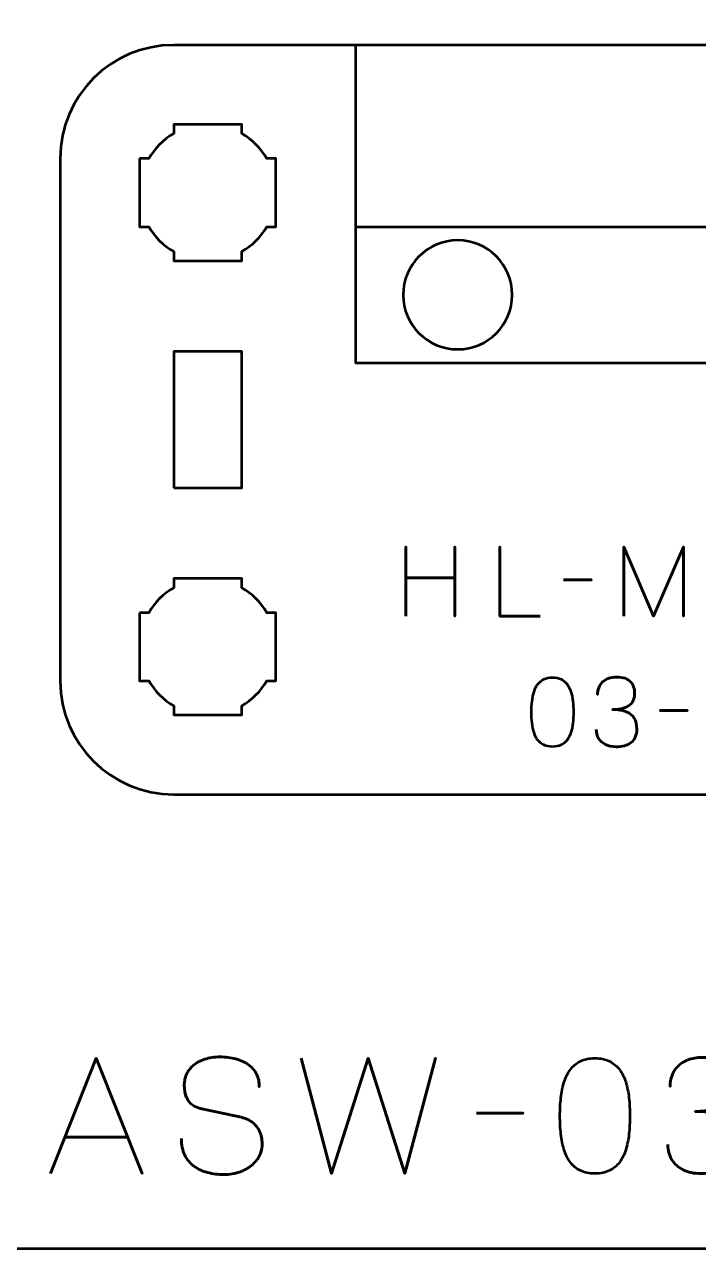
# Model space of a CAD drawing. Header units: centimetres. Extents: x -21 to 0, y -29.7 to 0.
# Drawn here: x -5.81 to -2.84, y -29.7 to -24.31 of the extents above; entities that cross this region are included whole.
import ezdxf

# ---------------------------------------------------------------- set-up
doc = ezdxf.new("R2010")
doc.units = ezdxf.units.CM
doc.header["$MEASUREMENT"] = 0
doc.layers.add('Layer 1', color=7, linetype='Continuous')

msp = doc.modelspace()

# ---------------------------------------------------------------- linework, layer by layer
at = {"layer": 'Layer 1', "lineweight": 53}
msp.add_lwpolyline([(-5.15, -26.35), (-4.85, -26.35), (-4.85, -25.75), (-5.15, -25.75), (-5.15, -26.35)], close=True, dxfattribs=at)
at = {"layer": 'Layer 1', "color": 1, "lineweight": 53}
msp.add_open_spline([(-21.00003, -29.19995), (-21.00003, -29.19995), (-21.00003, -2.89992), (-21.00003, -2.89992), (-21.00003, -2.89992), (-21.00003, -2.81709), (-20.93286, -2.74992), (-20.85003, -2.74992), (-20.85003, -2.74992), (-20.7672, -2.74992), (-20.70003, -2.68275), (-20.70003, -2.59992), (-20.70003, -2.59992), (-20.70003, -2.51709), (-20.7672, -2.44992), (-20.85003, -2.44992), (-20.85003, -2.44992), (-20.93286, -2.44992), (-21.00003, -2.38275), (-21.00003, -2.29992), (-21.00003, -2.29992), (-21.00003, -2.21709), (-20.93286, -2.14992), (-20.85003, -2.14992), (-20.85003, -2.14992), (-20.7672, -2.14992), (-20.70003, -2.08275), (-20.70003, -1.99992), (-20.70003, -1.99992), (-20.70003, -1.91709), (-20.7672, -1.84992), (-20.85003, -1.84992), (-20.85003, -1.84992), (-20.93286, -1.84992), (-21.00003, -1.78275), (-21.00003, -1.69992), (-21.00003, -1.69992), (-21.00003, -1.61709), (-20.93286, -1.54992), (-20.85003, -1.54992), (-20.85003, -1.54992), (-20.7672, -1.54992), (-20.70003, -1.48275), (-20.70003, -1.39992), (-20.70003, -1.39992), (-20.70003, -1.31709), (-20.7672, -1.24992), (-20.85003, -1.24992), (-20.85003, -1.24992), (-20.93286, -1.24992), (-21.00003, -1.18275), (-21.00003, -1.09992), (-21.00003, -1.09992), (-21.00003, -1.09992), (-21.00003, -0.49992), (-21.00003, -0.49992), (-21.00003, -0.49992), (-21.00003, -0.22295), (-20.77694, 0.00004), (-20.49994, 0.00004), (-20.49994, 0.00004), (-20.49994, 0.00004), (-0.50008, 0.00004), (-0.50008, 0.00004), (-0.50008, 0.00004), (-0.22294, 0.00004), (0.00002, -0.22295), (0.00002, -0.49992), (0.00002, -0.49992), (0.00002, -0.49992), (0.00002, -29.19995), (0.00002, -29.19995), (0.00002, -29.19995), (0.00002, -29.47695), (-0.22294, -29.70004), (-0.50008, -29.70004), (-0.50008, -29.70004), (-0.50008, -29.70004), (-20.49994, -29.70004), (-20.49994, -29.70004), (-20.49994, -29.70004), (-20.77694, -29.70004), (-21.00003, -29.47695), (-21.00003, -29.19995)], degree=3, knots=[0, 0, 0, 0, 0.047619, 0.047619, 0.047619, 0.047619, 0.0952381, 0.0952381, 0.0952381, 0.0952381, 0.1428571, 0.1428571, 0.1428571, 0.1428571, 0.1904762, 0.1904762, 0.1904762, 0.1904762, 0.2380952, 0.2380952, 0.2380952, 0.2380952, 0.2857143, 0.2857143, 0.2857143, 0.2857143, 0.3333333, 0.3333333, 0.3333333, 0.3333333, 0.3809524, 0.3809524, 0.3809524, 0.3809524, 0.4285714, 0.4285714, 0.4285714, 0.4285714, 0.4761905, 0.4761905, 0.4761905, 0.4761905, 0.5238095, 0.5238095, 0.5238095, 0.5238095, 0.5714286, 0.5714286, 0.5714286, 0.5714286, 0.6190476, 0.6190476, 0.6190476, 0.6190476, 0.6666667, 0.6666667, 0.6666667, 0.6666667, 0.7142857, 0.7142857, 0.7142857, 0.7142857, 0.7619048, 0.7619048, 0.7619048, 0.7619048, 0.8095238, 0.8095238, 0.8095238, 0.8095238, 0.8571429, 0.8571429, 0.8571429, 0.8571429, 0.9047619, 0.9047619, 0.9047619, 0.9047619, 0.952381, 0.952381, 0.952381, 0.952381, 1, 1, 1, 1], dxfattribs=at)
at = {"layer": 'Layer 1', "color": 3, "lineweight": 53}
msp.add_open_spline([(-5.65, -27.2), (-5.65, -27.2), (-5.65, -24.9), (-5.65, -24.9), (-5.65, -24.9), (-5.65, -24.62391), (-5.42609, -24.4), (-5.15, -24.4), (-5.15, -24.4), (-5.15, -24.4), (-0.85, -24.4), (-0.85, -24.4), (-0.85, -24.4), (-0.57391, -24.4), (-0.35, -24.62391), (-0.35, -24.9), (-0.35, -24.9), (-0.35, -24.9), (-0.35, -27.2), (-0.35, -27.2), (-0.35, -27.2), (-0.35, -27.47609), (-0.57391, -27.7), (-0.85, -27.7), (-0.85, -27.7), (-0.85, -27.7), (-5.15, -27.7), (-5.15, -27.7), (-5.15, -27.7), (-5.42609, -27.7), (-5.65, -27.47609), (-5.65, -27.2)], degree=3, knots=[0, 0, 0, 0, 0.125, 0.125, 0.125, 0.125, 0.25, 0.25, 0.25, 0.25, 0.375, 0.375, 0.375, 0.375, 0.5, 0.5, 0.5, 0.5, 0.625, 0.625, 0.625, 0.625, 0.75, 0.75, 0.75, 0.75, 0.875, 0.875, 0.875, 0.875, 1, 1, 1, 1], dxfattribs=at)
at = {"layer": 'Layer 1', "color": 5, "lineweight": 53}
for points, knots in [([(-1.65, -24.4), (-1.65, -24.4), (-1.65, -25.8), (-1.65, -25.8), (-1.65, -25.8), (-1.65, -25.8), (-4.35, -25.8), (-4.35, -25.8), (-4.35, -25.8), (-4.35, -25.8), (-4.35, -24.4), (-4.35, -24.4), (-4.35, -24.4), (-4.35, -24.4), (-1.65, -24.4), (-1.65, -24.4)], [0, 0, 0, 0, 0.25, 0.25, 0.25, 0.25, 0.5, 0.5, 0.5, 0.5, 0.75, 0.75, 0.75, 0.75, 1, 1, 1, 1]), ([(-1.65, -24.4), (-1.65, -24.4), (-1.65, -25.2), (-1.65, -25.2), (-1.65, -25.2), (-1.65, -25.2), (-4.35, -25.2), (-4.35, -25.2), (-4.35, -25.2), (-4.35, -25.2), (-4.35, -24.4), (-4.35, -24.4), (-4.35, -24.4), (-4.35, -24.4), (-1.65, -24.4), (-1.65, -24.4)], [0, 0, 0, 0, 0.25, 0.25, 0.25, 0.25, 0.5, 0.5, 0.5, 0.5, 0.75, 0.75, 0.75, 0.75, 1, 1, 1, 1]), ([(-4.12817, -26.91494), (-4.12817, -26.91494), (-4.12817, -26.74603), (-4.12817, -26.74603), (-4.12817, -26.74603), (-4.12817, -26.74603), (-3.9127, -26.74603), (-3.9127, -26.74603), (-3.9127, -26.74603), (-3.9127, -26.74603), (-3.9127, -26.91494), (-3.9127, -26.91494), (-3.9127, -26.91494), (-3.9127, -26.91494), (-3.9127, -26.61014), (-3.9127, -26.61014), (-3.9127, -26.61014), (-3.9127, -26.61014), (-3.9127, -26.74603), (-3.9127, -26.74603), (-3.9127, -26.74603), (-3.9127, -26.74603), (-4.12817, -26.74603), (-4.12817, -26.74603), (-4.12817, -26.74603), (-4.12817, -26.74603), (-4.12817, -26.61014), (-4.12817, -26.61014), (-4.12817, -26.61014), (-4.12817, -26.61014), (-4.12817, -26.91494), (-4.12817, -26.91494)], [0, 0, 0, 0, 0.125, 0.125, 0.125, 0.125, 0.25, 0.25, 0.25, 0.25, 0.375, 0.375, 0.375, 0.375, 0.5, 0.5, 0.5, 0.5, 0.625, 0.625, 0.625, 0.625, 0.75, 0.75, 0.75, 0.75, 0.875, 0.875, 0.875, 0.875, 1, 1, 1, 1]), ([(-3.53678, -26.91494), (-3.53678, -26.91494), (-3.715, -26.91494), (-3.715, -26.91494), (-3.715, -26.91494), (-3.715, -26.91494), (-3.715, -26.60972), (-3.715, -26.60972), (-3.715, -26.60972), (-3.715, -26.60972), (-3.715, -26.91494), (-3.715, -26.91494), (-3.715, -26.91494), (-3.715, -26.91494), (-3.53678, -26.91494), (-3.53678, -26.91494)], [0, 0, 0, 0, 0.25, 0.25, 0.25, 0.25, 0.5, 0.5, 0.5, 0.5, 0.75, 0.75, 0.75, 0.75, 1, 1, 1, 1]), ([(-3.16891, -26.91494), (-3.16891, -26.91494), (-3.16891, -26.60972), (-3.16891, -26.60972), (-3.16891, -26.60972), (-3.16891, -26.60972), (-3.03768, -26.91494), (-3.03768, -26.91494), (-3.03768, -26.91494), (-3.03768, -26.91494), (-2.90602, -26.60972), (-2.90602, -26.60972), (-2.90602, -26.60972), (-2.90602, -26.60972), (-2.90602, -26.91494), (-2.90602, -26.91494), (-2.90602, -26.91494), (-2.90602, -26.91494), (-2.90602, -26.60972), (-2.90602, -26.60972), (-2.90602, -26.60972), (-2.90602, -26.60972), (-3.03768, -26.91494), (-3.03768, -26.91494), (-3.03768, -26.91494), (-3.03768, -26.91494), (-3.16891, -26.60972), (-3.16891, -26.60972), (-3.16891, -26.60972), (-3.16891, -26.60972), (-3.16891, -26.91494), (-3.16891, -26.91494)], [0, 0, 0, 0, 0.125, 0.125, 0.125, 0.125, 0.25, 0.25, 0.25, 0.25, 0.375, 0.375, 0.375, 0.375, 0.5, 0.5, 0.5, 0.5, 0.625, 0.625, 0.625, 0.625, 0.75, 0.75, 0.75, 0.75, 0.875, 0.875, 0.875, 0.875, 1, 1, 1, 1]), ([(-3.43476, -26.75534), (-3.43476, -26.75534), (-3.31157, -26.75534), (-3.31157, -26.75534), (-3.31157, -26.75534), (-3.31157, -26.75534), (-3.43476, -26.75534), (-3.43476, -26.75534)], [0, 0, 0, 0, 0.5, 0.5, 0.5, 0.5, 1, 1, 1, 1]), ([(-3.4828, -27.49025), (-3.46799, -27.49018), (-3.45522, -27.48757), (-3.44456, -27.48249), (-3.44456, -27.48249), (-3.43398, -27.47741), (-3.42516, -27.47014), (-3.41811, -27.4609), (-3.41811, -27.4609), (-3.41112, -27.45159), (-3.40562, -27.44058), (-3.40153, -27.42788), (-3.40153, -27.42788), (-3.3975, -27.41518), (-3.39461, -27.40128), (-3.39299, -27.38604), (-3.39299, -27.38604), (-3.39129, -27.3708), (-3.39045, -27.35478), (-3.39052, -27.33785), (-3.39052, -27.33785), (-3.39045, -27.32099), (-3.39129, -27.30497), (-3.39299, -27.2898), (-3.39299, -27.2898), (-3.39461, -27.27463), (-3.3975, -27.26066), (-3.40153, -27.24796), (-3.40153, -27.24796), (-3.40562, -27.23533), (-3.41112, -27.22433), (-3.41811, -27.21494), (-3.41811, -27.21494), (-3.42516, -27.20563), (-3.43398, -27.19836), (-3.44456, -27.19328), (-3.44456, -27.19328), (-3.45522, -27.18813), (-3.46799, -27.18552), (-3.4828, -27.18545), (-3.4828, -27.18545), (-3.49762, -27.18552), (-3.51039, -27.18813), (-3.52105, -27.19328), (-3.52105, -27.19328), (-3.53163, -27.19836), (-3.54045, -27.20563), (-3.5475, -27.21494), (-3.5475, -27.21494), (-3.55449, -27.22433), (-3.55999, -27.23533), (-3.56408, -27.24796), (-3.56408, -27.24796), (-3.56811, -27.26066), (-3.571, -27.27463), (-3.57262, -27.2898), (-3.57262, -27.2898), (-3.57431, -27.30497), (-3.57516, -27.32099), (-3.57509, -27.33785), (-3.57509, -27.33785), (-3.57516, -27.35478), (-3.57431, -27.3708), (-3.57262, -27.38604), (-3.57262, -27.38604), (-3.571, -27.40128), (-3.56811, -27.41518), (-3.56408, -27.42788), (-3.56408, -27.42788), (-3.55999, -27.44058), (-3.55449, -27.45159), (-3.5475, -27.4609), (-3.5475, -27.4609), (-3.54045, -27.47014), (-3.53163, -27.47741), (-3.52105, -27.48249), (-3.52105, -27.48249), (-3.51039, -27.48757), (-3.49762, -27.49018), (-3.4828, -27.49025)], [0, 0, 0, 0, 0.05, 0.05, 0.05, 0.05, 0.1, 0.1, 0.1, 0.1, 0.15, 0.15, 0.15, 0.15, 0.2, 0.2, 0.2, 0.2, 0.25, 0.25, 0.25, 0.25, 0.3, 0.3, 0.3, 0.3, 0.35, 0.35, 0.35, 0.35, 0.4, 0.4, 0.4, 0.4, 0.45, 0.45, 0.45, 0.45, 0.5, 0.5, 0.5, 0.5, 0.55, 0.55, 0.55, 0.55, 0.6, 0.6, 0.6, 0.6, 0.65, 0.65, 0.65, 0.65, 0.7, 0.7, 0.7, 0.7, 0.75, 0.75, 0.75, 0.75, 0.8, 0.8, 0.8, 0.8, 0.85, 0.85, 0.85, 0.85, 0.9, 0.9, 0.9, 0.9, 0.95, 0.95, 0.95, 0.95, 1, 1, 1, 1]), ([(-3.4828, -27.49025), (-3.46799, -27.49018), (-3.45522, -27.48757), (-3.44456, -27.48249), (-3.44456, -27.48249), (-3.43398, -27.47741), (-3.42516, -27.47014), (-3.41811, -27.4609), (-3.41811, -27.4609), (-3.41112, -27.45159), (-3.40562, -27.44058), (-3.40153, -27.42788), (-3.40153, -27.42788), (-3.3975, -27.41518), (-3.39461, -27.40128), (-3.39299, -27.38604), (-3.39299, -27.38604), (-3.39129, -27.3708), (-3.39045, -27.35478), (-3.39052, -27.33785), (-3.39052, -27.33785), (-3.39045, -27.32099), (-3.39129, -27.30497), (-3.39299, -27.2898), (-3.39299, -27.2898), (-3.39461, -27.27463), (-3.3975, -27.26066), (-3.40153, -27.24796), (-3.40153, -27.24796), (-3.40562, -27.23533), (-3.41112, -27.22433), (-3.41811, -27.21494), (-3.41811, -27.21494), (-3.42516, -27.20563), (-3.43398, -27.19836), (-3.44456, -27.19328), (-3.44456, -27.19328), (-3.45522, -27.18813), (-3.46799, -27.18552), (-3.4828, -27.18545), (-3.4828, -27.18545), (-3.49762, -27.18552), (-3.51039, -27.18813), (-3.52105, -27.19328), (-3.52105, -27.19328), (-3.53163, -27.19836), (-3.54045, -27.20563), (-3.5475, -27.21494), (-3.5475, -27.21494), (-3.55449, -27.22433), (-3.55999, -27.23533), (-3.56408, -27.24796), (-3.56408, -27.24796), (-3.56811, -27.26066), (-3.571, -27.27463), (-3.57262, -27.2898), (-3.57262, -27.2898), (-3.57431, -27.30497), (-3.57516, -27.32099), (-3.57509, -27.33785), (-3.57509, -27.33785), (-3.57516, -27.35478), (-3.57431, -27.3708), (-3.57262, -27.38604), (-3.57262, -27.38604), (-3.571, -27.40128), (-3.56811, -27.41518), (-3.56408, -27.42788), (-3.56408, -27.42788), (-3.55999, -27.44058), (-3.55449, -27.45159), (-3.5475, -27.4609), (-3.5475, -27.4609), (-3.54045, -27.47014), (-3.53163, -27.47741), (-3.52105, -27.48249), (-3.52105, -27.48249), (-3.51039, -27.48757), (-3.49762, -27.49018), (-3.4828, -27.49025)], [0, 0, 0, 0, 0.05, 0.05, 0.05, 0.05, 0.1, 0.1, 0.1, 0.1, 0.15, 0.15, 0.15, 0.15, 0.2, 0.2, 0.2, 0.2, 0.25, 0.25, 0.25, 0.25, 0.3, 0.3, 0.3, 0.3, 0.35, 0.35, 0.35, 0.35, 0.4, 0.4, 0.4, 0.4, 0.45, 0.45, 0.45, 0.45, 0.5, 0.5, 0.5, 0.5, 0.55, 0.55, 0.55, 0.55, 0.6, 0.6, 0.6, 0.6, 0.65, 0.65, 0.65, 0.65, 0.7, 0.7, 0.7, 0.7, 0.75, 0.75, 0.75, 0.75, 0.8, 0.8, 0.8, 0.8, 0.85, 0.85, 0.85, 0.85, 0.9, 0.9, 0.9, 0.9, 0.95, 0.95, 0.95, 0.95, 1, 1, 1, 1]), ([(-3.29019, -27.41363), (-3.29012, -27.42887), (-3.28659, -27.44213), (-3.27961, -27.45363), (-3.27961, -27.45363), (-3.27262, -27.46506), (-3.26267, -27.47402), (-3.24969, -27.48044), (-3.24969, -27.48044), (-3.23671, -27.48686), (-3.22112, -27.49011), (-3.20298, -27.49025), (-3.20298, -27.49025), (-3.18937, -27.49025), (-3.17702, -27.48884), (-3.1658, -27.48588), (-3.1658, -27.48588), (-3.15465, -27.48291), (-3.14506, -27.47833), (-3.13694, -27.47205), (-3.13694, -27.47205), (-3.12883, -27.46577), (-3.12262, -27.45765), (-3.11818, -27.44778), (-3.11818, -27.44778), (-3.1138, -27.43783), (-3.11162, -27.4259), (-3.11155, -27.41193), (-3.11155, -27.41193), (-3.11147, -27.39331), (-3.11528, -27.37757), (-3.12283, -27.3648), (-3.12283, -27.3648), (-3.13038, -27.35203), (-3.1421, -27.34244), (-3.15783, -27.33588), (-3.15783, -27.33588), (-3.17356, -27.32931), (-3.19374, -27.326), (-3.21822, -27.326), (-3.21822, -27.326), (-3.19995, -27.32607), (-3.18464, -27.32438), (-3.17215, -27.32092), (-3.17215, -27.32092), (-3.15973, -27.31746), (-3.14979, -27.31259), (-3.14231, -27.30624), (-3.14231, -27.30624), (-3.13483, -27.29996), (-3.1294, -27.29248), (-3.12615, -27.28388), (-3.12615, -27.28388), (-3.12283, -27.27534), (-3.12121, -27.26596), (-3.12128, -27.25573), (-3.12128, -27.25573), (-3.12121, -27.24549), (-3.12262, -27.23604), (-3.12544, -27.22729), (-3.12544, -27.22729), (-3.1282, -27.21854), (-3.13271, -27.21085), (-3.13885, -27.20429), (-3.13885, -27.20429), (-3.14499, -27.19773), (-3.1531, -27.19258), (-3.16305, -27.18891), (-3.16305, -27.18891), (-3.17307, -27.18524), (-3.18528, -27.18341), (-3.1996, -27.18334), (-3.1996, -27.18334), (-3.21385, -27.18341), (-3.22634, -27.18552), (-3.23692, -27.18962), (-3.23692, -27.18962), (-3.24758, -27.19371), (-3.25632, -27.19928), (-3.26338, -27.20641), (-3.26338, -27.20641), (-3.27036, -27.21353), (-3.27559, -27.22165), (-3.27904, -27.23082), (-3.27904, -27.23082), (-3.28257, -27.23999), (-3.28426, -27.24973), (-3.28426, -27.25996), (-3.28426, -27.25996), (-3.28426, -27.24973), (-3.28257, -27.23999), (-3.27904, -27.23082), (-3.27904, -27.23082), (-3.27559, -27.22165), (-3.27036, -27.21353), (-3.26338, -27.20641), (-3.26338, -27.20641), (-3.25632, -27.19928), (-3.24758, -27.19371), (-3.23692, -27.18962), (-3.23692, -27.18962), (-3.22634, -27.18552), (-3.21385, -27.18341), (-3.1996, -27.18334), (-3.1996, -27.18334), (-3.18528, -27.18341), (-3.17307, -27.18524), (-3.16305, -27.18891), (-3.16305, -27.18891), (-3.1531, -27.19258), (-3.14499, -27.19773), (-3.13885, -27.20429), (-3.13885, -27.20429), (-3.13271, -27.21085), (-3.1282, -27.21854), (-3.12544, -27.22729), (-3.12544, -27.22729), (-3.12262, -27.23604), (-3.12121, -27.24549), (-3.12128, -27.25573), (-3.12128, -27.25573), (-3.12121, -27.26596), (-3.12283, -27.27534), (-3.12615, -27.28388), (-3.12615, -27.28388), (-3.1294, -27.29248), (-3.13483, -27.29996), (-3.14231, -27.30624), (-3.14231, -27.30624), (-3.14979, -27.31259), (-3.15973, -27.31746), (-3.17215, -27.32092), (-3.17215, -27.32092), (-3.18464, -27.32438), (-3.19995, -27.32607), (-3.21822, -27.326), (-3.21822, -27.326), (-3.19374, -27.326), (-3.17356, -27.32931), (-3.15783, -27.33588), (-3.15783, -27.33588), (-3.1421, -27.34244), (-3.13038, -27.35203), (-3.12283, -27.3648), (-3.12283, -27.3648), (-3.11528, -27.37757), (-3.11147, -27.39331), (-3.11155, -27.41193), (-3.11155, -27.41193), (-3.11162, -27.4259), (-3.1138, -27.43783), (-3.11818, -27.44778), (-3.11818, -27.44778), (-3.12262, -27.45765), (-3.12883, -27.46577), (-3.13694, -27.47205), (-3.13694, -27.47205), (-3.14506, -27.47833), (-3.15465, -27.48291), (-3.1658, -27.48588), (-3.1658, -27.48588), (-3.17702, -27.48884), (-3.18937, -27.49025), (-3.20298, -27.49025), (-3.20298, -27.49025), (-3.22112, -27.49011), (-3.23671, -27.48686), (-3.24969, -27.48044), (-3.24969, -27.48044), (-3.26267, -27.47402), (-3.27262, -27.46506), (-3.27961, -27.45363), (-3.27961, -27.45363), (-3.28659, -27.44213), (-3.29012, -27.42887), (-3.29019, -27.41363)], [0, 0, 0, 0, 0.0227273, 0.0227273, 0.0227273, 0.0227273, 0.0454545, 0.0454545, 0.0454545, 0.0454545, 0.0681818, 0.0681818, 0.0681818, 0.0681818, 0.0909091, 0.0909091, 0.0909091, 0.0909091, 0.1136364, 0.1136364, 0.1136364, 0.1136364, 0.1363636, 0.1363636, 0.1363636, 0.1363636, 0.1590909, 0.1590909, 0.1590909, 0.1590909, 0.1818182, 0.1818182, 0.1818182, 0.1818182, 0.2045455, 0.2045455, 0.2045455, 0.2045455, 0.2272727, 0.2272727, 0.2272727, 0.2272727, 0.25, 0.25, 0.25, 0.25, 0.2727273, 0.2727273, 0.2727273, 0.2727273, 0.2954545, 0.2954545, 0.2954545, 0.2954545, 0.3181818, 0.3181818, 0.3181818, 0.3181818, 0.3409091, 0.3409091, 0.3409091, 0.3409091, 0.3636364, 0.3636364, 0.3636364, 0.3636364, 0.3863636, 0.3863636, 0.3863636, 0.3863636, 0.4090909, 0.4090909, 0.4090909, 0.4090909, 0.4318182, 0.4318182, 0.4318182, 0.4318182, 0.4545455, 0.4545455, 0.4545455, 0.4545455, 0.4772727, 0.4772727, 0.4772727, 0.4772727, 0.5, 0.5, 0.5, 0.5, 0.5227273, 0.5227273, 0.5227273, 0.5227273, 0.5454545, 0.5454545, 0.5454545, 0.5454545, 0.5681818, 0.5681818, 0.5681818, 0.5681818, 0.5909091, 0.5909091, 0.5909091, 0.5909091, 0.6136364, 0.6136364, 0.6136364, 0.6136364, 0.6363636, 0.6363636, 0.6363636, 0.6363636, 0.6590909, 0.6590909, 0.6590909, 0.6590909, 0.6818182, 0.6818182, 0.6818182, 0.6818182, 0.7045455, 0.7045455, 0.7045455, 0.7045455, 0.7272727, 0.7272727, 0.7272727, 0.7272727, 0.75, 0.75, 0.75, 0.75, 0.7727273, 0.7727273, 0.7727273, 0.7727273, 0.7954545, 0.7954545, 0.7954545, 0.7954545, 0.8181818, 0.8181818, 0.8181818, 0.8181818, 0.8409091, 0.8409091, 0.8409091, 0.8409091, 0.8636364, 0.8636364, 0.8636364, 0.8636364, 0.8863636, 0.8863636, 0.8863636, 0.8863636, 0.9090909, 0.9090909, 0.9090909, 0.9090909, 0.9318182, 0.9318182, 0.9318182, 0.9318182, 0.9545455, 0.9545455, 0.9545455, 0.9545455, 0.9772727, 0.9772727, 0.9772727, 0.9772727, 1, 1, 1, 1]), ([(-3.01164, -27.33065), (-3.01164, -27.33065), (-2.88845, -27.33065), (-2.88845, -27.33065), (-2.88845, -27.33065), (-2.88845, -27.33065), (-3.01164, -27.33065), (-3.01164, -27.33065)], [0, 0, 0, 0, 0.5, 0.5, 0.5, 0.5, 1, 1, 1, 1]), ([(-5.69271, -29.36992), (-5.69271, -29.36992), (-5.49092, -28.86121), (-5.49092, -28.86121), (-5.49092, -28.86121), (-5.49092, -28.86121), (-5.28842, -29.36992), (-5.28842, -29.36992), (-5.28842, -29.36992), (-5.28842, -29.36992), (-5.49092, -28.86121), (-5.49092, -28.86121), (-5.49092, -28.86121), (-5.49092, -28.86121), (-5.69271, -29.36992), (-5.69271, -29.36992)], [0, 0, 0, 0, 0.25, 0.25, 0.25, 0.25, 0.5, 0.5, 0.5, 0.5, 0.75, 0.75, 0.75, 0.75, 1, 1, 1, 1]), ([(-5.11627, -29.21611), (-5.11603, -29.24421), (-5.1111, -29.26832), (-5.10122, -29.28843), (-5.10122, -29.28843), (-5.09146, -29.30842), (-5.07782, -29.32476), (-5.06065, -29.33746), (-5.06065, -29.33746), (-5.04336, -29.35005), (-5.02349, -29.35934), (-5.00103, -29.36533), (-5.00103, -29.36533), (-4.97869, -29.37121), (-4.9547, -29.37415), (-4.9293, -29.37415), (-4.9293, -29.37415), (-4.90366, -29.37404), (-4.88061, -29.37027), (-4.86003, -29.3631), (-4.86003, -29.3631), (-4.83957, -29.35593), (-4.82205, -29.34628), (-4.80735, -29.33417), (-4.80735, -29.33417), (-4.79277, -29.32206), (-4.78148, -29.30854), (-4.77348, -29.29348), (-4.77348, -29.29348), (-4.76549, -29.27843), (-4.76126, -29.26303), (-4.76067, -29.24715), (-4.76067, -29.24715), (-4.75996, -29.22634), (-4.76302, -29.20729), (-4.76972, -29.19012), (-4.76972, -29.19012), (-4.77642, -29.17295), (-4.78677, -29.1586), (-4.80077, -29.14685), (-4.80077, -29.14685), (-4.81464, -29.13509), (-4.83216, -29.12685), (-4.8531, -29.12227), (-4.8531, -29.12227), (-4.8531, -29.12227), (-5.02596, -29.08487), (-5.02596, -29.08487), (-5.02596, -29.08487), (-5.04219, -29.08146), (-5.05618, -29.0757), (-5.0677, -29.06771), (-5.0677, -29.06771), (-5.07923, -29.05959), (-5.08816, -29.04842), (-5.09428, -29.03407), (-5.09428, -29.03407), (-5.10039, -29.01984), (-5.10357, -29.00174), (-5.10357, -28.97975), (-5.10357, -28.97975), (-5.10357, -28.96305), (-5.10016, -28.94729), (-5.09322, -28.93247), (-5.09322, -28.93247), (-5.0864, -28.91766), (-5.07629, -28.9046), (-5.063, -28.89308), (-5.063, -28.89308), (-5.04971, -28.88167), (-5.03325, -28.87274), (-5.01373, -28.86627), (-5.01373, -28.86627), (-4.99409, -28.85968), (-4.97163, -28.85639), (-4.94623, -28.85627), (-4.94623, -28.85627), (-4.92071, -28.85627), (-4.89731, -28.85921), (-4.87591, -28.86509), (-4.87591, -28.86509), (-4.85462, -28.87097), (-4.83616, -28.87944), (-4.82064, -28.89073), (-4.82064, -28.89073), (-4.80512, -28.90202), (-4.79312, -28.91589), (-4.78489, -28.93212), (-4.78489, -28.93212), (-4.77666, -28.94847), (-4.77278, -28.96716), (-4.77337, -28.98821), (-4.77337, -28.98821), (-4.77278, -28.96716), (-4.77666, -28.94847), (-4.78489, -28.93212), (-4.78489, -28.93212), (-4.79312, -28.91589), (-4.80512, -28.90202), (-4.82064, -28.89073), (-4.82064, -28.89073), (-4.83616, -28.87944), (-4.85462, -28.87097), (-4.87591, -28.86509), (-4.87591, -28.86509), (-4.89731, -28.85921), (-4.92071, -28.85627), (-4.94623, -28.85627), (-4.94623, -28.85627), (-4.97163, -28.85639), (-4.99409, -28.85968), (-5.01373, -28.86627), (-5.01373, -28.86627), (-5.03325, -28.87274), (-5.04971, -28.88167), (-5.063, -28.89308), (-5.063, -28.89308), (-5.07629, -28.9046), (-5.0864, -28.91766), (-5.09322, -28.93247), (-5.09322, -28.93247), (-5.10016, -28.94729), (-5.10357, -28.96305), (-5.10357, -28.97975), (-5.10357, -28.97975), (-5.10357, -29.00174), (-5.10051, -29.01984), (-5.09463, -29.03396), (-5.09463, -29.03396), (-5.08864, -29.04818), (-5.07982, -29.05924), (-5.06829, -29.06735), (-5.06829, -29.06735), (-5.05677, -29.07535), (-5.04266, -29.08123), (-5.02596, -29.08487), (-5.02596, -29.08487), (-5.02596, -29.08487), (-4.8531, -29.12227), (-4.8531, -29.12227), (-4.8531, -29.12227), (-4.83169, -29.12685), (-4.81405, -29.13509), (-4.80018, -29.14685), (-4.80018, -29.14685), (-4.78619, -29.1586), (-4.77595, -29.17295), (-4.76937, -29.19012), (-4.76937, -29.19012), (-4.7629, -29.20729), (-4.75996, -29.22634), (-4.76067, -29.24715), (-4.76067, -29.24715), (-4.76126, -29.26303), (-4.76549, -29.27843), (-4.77348, -29.29348), (-4.77348, -29.29348), (-4.78148, -29.30854), (-4.79277, -29.32206), (-4.80735, -29.33417), (-4.80735, -29.33417), (-4.82205, -29.34628), (-4.83957, -29.35593), (-4.86003, -29.3631), (-4.86003, -29.3631), (-4.88061, -29.37027), (-4.90366, -29.37404), (-4.9293, -29.37415), (-4.9293, -29.37415), (-4.9547, -29.37415), (-4.97869, -29.37121), (-5.00103, -29.36533), (-5.00103, -29.36533), (-5.02349, -29.35934), (-5.04336, -29.35005), (-5.06065, -29.33746), (-5.06065, -29.33746), (-5.07782, -29.32476), (-5.09146, -29.30842), (-5.10122, -29.28843), (-5.10122, -29.28843), (-5.1111, -29.26832), (-5.11603, -29.24421), (-5.11627, -29.21611)], [0, 0, 0, 0, 0.0217391, 0.0217391, 0.0217391, 0.0217391, 0.0434783, 0.0434783, 0.0434783, 0.0434783, 0.0652174, 0.0652174, 0.0652174, 0.0652174, 0.0869565, 0.0869565, 0.0869565, 0.0869565, 0.1086957, 0.1086957, 0.1086957, 0.1086957, 0.1304348, 0.1304348, 0.1304348, 0.1304348, 0.1521739, 0.1521739, 0.1521739, 0.1521739, 0.173913, 0.173913, 0.173913, 0.173913, 0.1956522, 0.1956522, 0.1956522, 0.1956522, 0.2173913, 0.2173913, 0.2173913, 0.2173913, 0.2391304, 0.2391304, 0.2391304, 0.2391304, 0.2608696, 0.2608696, 0.2608696, 0.2608696, 0.2826087, 0.2826087, 0.2826087, 0.2826087, 0.3043478, 0.3043478, 0.3043478, 0.3043478, 0.326087, 0.326087, 0.326087, 0.326087, 0.3478261, 0.3478261, 0.3478261, 0.3478261, 0.3695652, 0.3695652, 0.3695652, 0.3695652, 0.3913043, 0.3913043, 0.3913043, 0.3913043, 0.4130435, 0.4130435, 0.4130435, 0.4130435, 0.4347826, 0.4347826, 0.4347826, 0.4347826, 0.4565217, 0.4565217, 0.4565217, 0.4565217, 0.4782609, 0.4782609, 0.4782609, 0.4782609, 0.5, 0.5, 0.5, 0.5, 0.5217391, 0.5217391, 0.5217391, 0.5217391, 0.5434783, 0.5434783, 0.5434783, 0.5434783, 0.5652174, 0.5652174, 0.5652174, 0.5652174, 0.5869565, 0.5869565, 0.5869565, 0.5869565, 0.6086957, 0.6086957, 0.6086957, 0.6086957, 0.6304348, 0.6304348, 0.6304348, 0.6304348, 0.6521739, 0.6521739, 0.6521739, 0.6521739, 0.673913, 0.673913, 0.673913, 0.673913, 0.6956522, 0.6956522, 0.6956522, 0.6956522, 0.7173913, 0.7173913, 0.7173913, 0.7173913, 0.7391304, 0.7391304, 0.7391304, 0.7391304, 0.7608696, 0.7608696, 0.7608696, 0.7608696, 0.7826087, 0.7826087, 0.7826087, 0.7826087, 0.8043478, 0.8043478, 0.8043478, 0.8043478, 0.826087, 0.826087, 0.826087, 0.826087, 0.8478261, 0.8478261, 0.8478261, 0.8478261, 0.8695652, 0.8695652, 0.8695652, 0.8695652, 0.8913043, 0.8913043, 0.8913043, 0.8913043, 0.9130435, 0.9130435, 0.9130435, 0.9130435, 0.9347826, 0.9347826, 0.9347826, 0.9347826, 0.9565217, 0.9565217, 0.9565217, 0.9565217, 0.9782609, 0.9782609, 0.9782609, 0.9782609, 1, 1, 1, 1]), ([(-4.58922, -28.86121), (-4.58922, -28.86121), (-4.45516, -29.36992), (-4.45516, -29.36992), (-4.45516, -29.36992), (-4.45516, -29.36992), (-4.29359, -28.86121), (-4.29359, -28.86121), (-4.29359, -28.86121), (-4.29359, -28.86121), (-4.13202, -29.36992), (-4.13202, -29.36992), (-4.13202, -29.36992), (-4.13202, -29.36992), (-3.99796, -28.86121), (-3.99796, -28.86121), (-3.99796, -28.86121), (-3.99796, -28.86121), (-4.13202, -29.36992), (-4.13202, -29.36992), (-4.13202, -29.36992), (-4.13202, -29.36992), (-4.29359, -28.86121), (-4.29359, -28.86121), (-4.29359, -28.86121), (-4.29359, -28.86121), (-4.45516, -29.36992), (-4.45516, -29.36992), (-4.45516, -29.36992), (-4.45516, -29.36992), (-4.58922, -28.86121), (-4.58922, -28.86121)], [0, 0, 0, 0, 0.125, 0.125, 0.125, 0.125, 0.25, 0.25, 0.25, 0.25, 0.375, 0.375, 0.375, 0.375, 0.5, 0.5, 0.5, 0.5, 0.625, 0.625, 0.625, 0.625, 0.75, 0.75, 0.75, 0.75, 0.875, 0.875, 0.875, 0.875, 1, 1, 1, 1]), ([(-3.29593, -29.36992), (-3.27123, -29.3698), (-3.24995, -29.36545), (-3.23219, -29.35698), (-3.23219, -29.35698), (-3.21455, -29.34852), (-3.19985, -29.33641), (-3.18809, -29.321), (-3.18809, -29.321), (-3.17645, -29.30548), (-3.16728, -29.28713), (-3.16046, -29.26597), (-3.16046, -29.26597), (-3.15376, -29.2448), (-3.14894, -29.22163), (-3.14623, -29.19623), (-3.14623, -29.19623), (-3.14341, -29.17083), (-3.142, -29.14414), (-3.14212, -29.11592), (-3.14212, -29.11592), (-3.142, -29.08781), (-3.14341, -29.06112), (-3.14623, -29.03584), (-3.14623, -29.03584), (-3.14894, -29.01055), (-3.15376, -28.98727), (-3.16046, -28.9661), (-3.16046, -28.9661), (-3.16728, -28.94506), (-3.17645, -28.92671), (-3.18809, -28.91107), (-3.18809, -28.91107), (-3.19985, -28.89555), (-3.21455, -28.88344), (-3.23219, -28.87497), (-3.23219, -28.87497), (-3.24995, -28.86639), (-3.27123, -28.86203), (-3.29593, -28.86192), (-3.29593, -28.86192), (-3.32062, -28.86203), (-3.34191, -28.86639), (-3.35966, -28.87497), (-3.35966, -28.87497), (-3.3773, -28.88344), (-3.392, -28.89555), (-3.40376, -28.91107), (-3.40376, -28.91107), (-3.4154, -28.92671), (-3.42457, -28.94506), (-3.43139, -28.9661), (-3.43139, -28.9661), (-3.4381, -28.98727), (-3.44292, -29.01055), (-3.44562, -29.03584), (-3.44562, -29.03584), (-3.44845, -29.06112), (-3.44986, -29.08781), (-3.44974, -29.11592), (-3.44974, -29.11592), (-3.44986, -29.14414), (-3.44845, -29.17083), (-3.44562, -29.19623), (-3.44562, -29.19623), (-3.44292, -29.22163), (-3.4381, -29.2448), (-3.43139, -29.26597), (-3.43139, -29.26597), (-3.42457, -29.28713), (-3.4154, -29.30548), (-3.40376, -29.321), (-3.40376, -29.321), (-3.392, -29.33641), (-3.3773, -29.34852), (-3.35966, -29.35698), (-3.35966, -29.35698), (-3.34191, -29.36545), (-3.32062, -29.3698), (-3.29593, -29.36992)], [0, 0, 0, 0, 0.05, 0.05, 0.05, 0.05, 0.1, 0.1, 0.1, 0.1, 0.15, 0.15, 0.15, 0.15, 0.2, 0.2, 0.2, 0.2, 0.25, 0.25, 0.25, 0.25, 0.3, 0.3, 0.3, 0.3, 0.35, 0.35, 0.35, 0.35, 0.4, 0.4, 0.4, 0.4, 0.45, 0.45, 0.45, 0.45, 0.5, 0.5, 0.5, 0.5, 0.55, 0.55, 0.55, 0.55, 0.6, 0.6, 0.6, 0.6, 0.65, 0.65, 0.65, 0.65, 0.7, 0.7, 0.7, 0.7, 0.75, 0.75, 0.75, 0.75, 0.8, 0.8, 0.8, 0.8, 0.85, 0.85, 0.85, 0.85, 0.9, 0.9, 0.9, 0.9, 0.95, 0.95, 0.95, 0.95, 1, 1, 1, 1]), ([(-3.29593, -29.36992), (-3.27123, -29.3698), (-3.24995, -29.36545), (-3.23219, -29.35698), (-3.23219, -29.35698), (-3.21455, -29.34852), (-3.19985, -29.33641), (-3.18809, -29.321), (-3.18809, -29.321), (-3.17645, -29.30548), (-3.16728, -29.28713), (-3.16046, -29.26597), (-3.16046, -29.26597), (-3.15376, -29.2448), (-3.14894, -29.22163), (-3.14623, -29.19623), (-3.14623, -29.19623), (-3.14341, -29.17083), (-3.142, -29.14414), (-3.14212, -29.11592), (-3.14212, -29.11592), (-3.142, -29.08781), (-3.14341, -29.06112), (-3.14623, -29.03584), (-3.14623, -29.03584), (-3.14894, -29.01055), (-3.15376, -28.98727), (-3.16046, -28.9661), (-3.16046, -28.9661), (-3.16728, -28.94506), (-3.17645, -28.92671), (-3.18809, -28.91107), (-3.18809, -28.91107), (-3.19985, -28.89555), (-3.21455, -28.88344), (-3.23219, -28.87497), (-3.23219, -28.87497), (-3.24995, -28.86639), (-3.27123, -28.86203), (-3.29593, -28.86192), (-3.29593, -28.86192), (-3.32062, -28.86203), (-3.34191, -28.86639), (-3.35966, -28.87497), (-3.35966, -28.87497), (-3.3773, -28.88344), (-3.392, -28.89555), (-3.40376, -28.91107), (-3.40376, -28.91107), (-3.4154, -28.92671), (-3.42457, -28.94506), (-3.43139, -28.9661), (-3.43139, -28.9661), (-3.4381, -28.98727), (-3.44292, -29.01055), (-3.44562, -29.03584), (-3.44562, -29.03584), (-3.44845, -29.06112), (-3.44986, -29.08781), (-3.44974, -29.11592), (-3.44974, -29.11592), (-3.44986, -29.14414), (-3.44845, -29.17083), (-3.44562, -29.19623), (-3.44562, -29.19623), (-3.44292, -29.22163), (-3.4381, -29.2448), (-3.43139, -29.26597), (-3.43139, -29.26597), (-3.42457, -29.28713), (-3.4154, -29.30548), (-3.40376, -29.321), (-3.40376, -29.321), (-3.392, -29.33641), (-3.3773, -29.34852), (-3.35966, -29.35698), (-3.35966, -29.35698), (-3.34191, -29.36545), (-3.32062, -29.3698), (-3.29593, -29.36992)], [0, 0, 0, 0, 0.05, 0.05, 0.05, 0.05, 0.1, 0.1, 0.1, 0.1, 0.15, 0.15, 0.15, 0.15, 0.2, 0.2, 0.2, 0.2, 0.25, 0.25, 0.25, 0.25, 0.3, 0.3, 0.3, 0.3, 0.35, 0.35, 0.35, 0.35, 0.4, 0.4, 0.4, 0.4, 0.45, 0.45, 0.45, 0.45, 0.5, 0.5, 0.5, 0.5, 0.55, 0.55, 0.55, 0.55, 0.6, 0.6, 0.6, 0.6, 0.65, 0.65, 0.65, 0.65, 0.7, 0.7, 0.7, 0.7, 0.75, 0.75, 0.75, 0.75, 0.8, 0.8, 0.8, 0.8, 0.85, 0.85, 0.85, 0.85, 0.9, 0.9, 0.9, 0.9, 0.95, 0.95, 0.95, 0.95, 1, 1, 1, 1]), ([(-2.9749, -29.24221), (-2.97478, -29.26761), (-2.9689, -29.28972), (-2.95726, -29.30889), (-2.95726, -29.30889), (-2.94562, -29.32794), (-2.92904, -29.34287), (-2.9074, -29.35357), (-2.9074, -29.35357), (-2.88576, -29.36428), (-2.85978, -29.36968), (-2.82955, -29.36992), (-2.82955, -29.36992), (-2.80686, -29.36992), (-2.78628, -29.36757), (-2.76758, -29.36263), (-2.76758, -29.36263), (-2.749, -29.35769), (-2.73301, -29.35005), (-2.71949, -29.33958), (-2.71949, -29.33958), (-2.70596, -29.32912), (-2.69562, -29.31559), (-2.68821, -29.29913), (-2.68821, -29.29913), (-2.68092, -29.28255), (-2.67727, -29.26267), (-2.67715, -29.23939), (-2.67715, -29.23939), (-2.67704, -29.20835), (-2.68339, -29.18212), (-2.69597, -29.16084), (-2.69597, -29.16084), (-2.70855, -29.13955), (-2.72807, -29.12356), (-2.75429, -29.11263), (-2.75429, -29.11263), (-2.78052, -29.10169), (-2.81415, -29.09616), (-2.85495, -29.09616), (-2.85495, -29.09616), (-2.8245, -29.09628), (-2.79898, -29.09346), (-2.77817, -29.0877), (-2.77817, -29.0877), (-2.75747, -29.08193), (-2.74089, -29.07382), (-2.72842, -29.06324), (-2.72842, -29.06324), (-2.71596, -29.05277), (-2.7069, -29.04031), (-2.7015, -29.02596), (-2.7015, -29.02596), (-2.69597, -29.01173), (-2.69326, -28.99609), (-2.69338, -28.97904), (-2.69338, -28.97904), (-2.69326, -28.96199), (-2.69562, -28.94623), (-2.70032, -28.93165), (-2.70032, -28.93165), (-2.70491, -28.91707), (-2.71243, -28.90425), (-2.72266, -28.89331), (-2.72266, -28.89331), (-2.73289, -28.88238), (-2.74642, -28.87379), (-2.763, -28.86768), (-2.763, -28.86768), (-2.77969, -28.86156), (-2.80004, -28.85851), (-2.82391, -28.85839), (-2.82391, -28.85839), (-2.84766, -28.85851), (-2.86848, -28.86203), (-2.88612, -28.86885), (-2.88612, -28.86885), (-2.90387, -28.87568), (-2.91845, -28.88497), (-2.93021, -28.89684), (-2.93021, -28.89684), (-2.94186, -28.90872), (-2.95056, -28.92224), (-2.95632, -28.93753), (-2.95632, -28.93753), (-2.9622, -28.95282), (-2.96502, -28.96904), (-2.96502, -28.9861), (-2.96502, -28.9861), (-2.96502, -28.96904), (-2.9622, -28.95282), (-2.95632, -28.93753), (-2.95632, -28.93753), (-2.95056, -28.92224), (-2.94186, -28.90872), (-2.93021, -28.89684), (-2.93021, -28.89684), (-2.91845, -28.88497), (-2.90387, -28.87568), (-2.88612, -28.86885), (-2.88612, -28.86885), (-2.86848, -28.86203), (-2.84766, -28.85851), (-2.82391, -28.85839), (-2.82391, -28.85839), (-2.80004, -28.85851), (-2.77969, -28.86156), (-2.763, -28.86768), (-2.763, -28.86768), (-2.74642, -28.87379), (-2.73289, -28.88238), (-2.72266, -28.89331), (-2.72266, -28.89331), (-2.71243, -28.90425), (-2.70491, -28.91707), (-2.70032, -28.93165), (-2.70032, -28.93165), (-2.69562, -28.94623), (-2.69326, -28.96199), (-2.69338, -28.97904), (-2.69338, -28.97904), (-2.69326, -28.99609), (-2.69597, -29.01173), (-2.7015, -29.02596), (-2.7015, -29.02596), (-2.7069, -29.04031), (-2.71596, -29.05277), (-2.72842, -29.06324), (-2.72842, -29.06324), (-2.74089, -29.07382), (-2.75747, -29.08193), (-2.77817, -29.0877), (-2.77817, -29.0877), (-2.79898, -29.09346), (-2.8245, -29.09628), (-2.85495, -29.09616), (-2.85495, -29.09616), (-2.81415, -29.09616), (-2.78052, -29.10169), (-2.75429, -29.11263), (-2.75429, -29.11263), (-2.72807, -29.12356), (-2.70855, -29.13955), (-2.69597, -29.16084), (-2.69597, -29.16084), (-2.68339, -29.18212), (-2.67704, -29.20835), (-2.67715, -29.23939), (-2.67715, -29.23939), (-2.67727, -29.26267), (-2.68092, -29.28255), (-2.68821, -29.29913), (-2.68821, -29.29913), (-2.69562, -29.31559), (-2.70596, -29.32912), (-2.71949, -29.33958), (-2.71949, -29.33958), (-2.73301, -29.35005), (-2.749, -29.35769), (-2.76758, -29.36263), (-2.76758, -29.36263), (-2.78628, -29.36757), (-2.80686, -29.36992), (-2.82955, -29.36992), (-2.82955, -29.36992), (-2.85978, -29.36968), (-2.88576, -29.36428), (-2.9074, -29.35357), (-2.9074, -29.35357), (-2.92904, -29.34287), (-2.94562, -29.32794), (-2.95726, -29.30889), (-2.95726, -29.30889), (-2.9689, -29.28972), (-2.97478, -29.26761), (-2.9749, -29.24221)], [0, 0, 0, 0, 0.0227273, 0.0227273, 0.0227273, 0.0227273, 0.0454545, 0.0454545, 0.0454545, 0.0454545, 0.0681818, 0.0681818, 0.0681818, 0.0681818, 0.0909091, 0.0909091, 0.0909091, 0.0909091, 0.1136364, 0.1136364, 0.1136364, 0.1136364, 0.1363636, 0.1363636, 0.1363636, 0.1363636, 0.1590909, 0.1590909, 0.1590909, 0.1590909, 0.1818182, 0.1818182, 0.1818182, 0.1818182, 0.2045455, 0.2045455, 0.2045455, 0.2045455, 0.2272727, 0.2272727, 0.2272727, 0.2272727, 0.25, 0.25, 0.25, 0.25, 0.2727273, 0.2727273, 0.2727273, 0.2727273, 0.2954545, 0.2954545, 0.2954545, 0.2954545, 0.3181818, 0.3181818, 0.3181818, 0.3181818, 0.3409091, 0.3409091, 0.3409091, 0.3409091, 0.3636364, 0.3636364, 0.3636364, 0.3636364, 0.3863636, 0.3863636, 0.3863636, 0.3863636, 0.4090909, 0.4090909, 0.4090909, 0.4090909, 0.4318182, 0.4318182, 0.4318182, 0.4318182, 0.4545455, 0.4545455, 0.4545455, 0.4545455, 0.4772727, 0.4772727, 0.4772727, 0.4772727, 0.5, 0.5, 0.5, 0.5, 0.5227273, 0.5227273, 0.5227273, 0.5227273, 0.5454545, 0.5454545, 0.5454545, 0.5454545, 0.5681818, 0.5681818, 0.5681818, 0.5681818, 0.5909091, 0.5909091, 0.5909091, 0.5909091, 0.6136364, 0.6136364, 0.6136364, 0.6136364, 0.6363636, 0.6363636, 0.6363636, 0.6363636, 0.6590909, 0.6590909, 0.6590909, 0.6590909, 0.6818182, 0.6818182, 0.6818182, 0.6818182, 0.7045455, 0.7045455, 0.7045455, 0.7045455, 0.7272727, 0.7272727, 0.7272727, 0.7272727, 0.75, 0.75, 0.75, 0.75, 0.7727273, 0.7727273, 0.7727273, 0.7727273, 0.7954545, 0.7954545, 0.7954545, 0.7954545, 0.8181818, 0.8181818, 0.8181818, 0.8181818, 0.8409091, 0.8409091, 0.8409091, 0.8409091, 0.8636364, 0.8636364, 0.8636364, 0.8636364, 0.8863636, 0.8863636, 0.8863636, 0.8863636, 0.9090909, 0.9090909, 0.9090909, 0.9090909, 0.9318182, 0.9318182, 0.9318182, 0.9318182, 0.9545455, 0.9545455, 0.9545455, 0.9545455, 0.9772727, 0.9772727, 0.9772727, 0.9772727, 1, 1, 1, 1]), ([(-3.81663, -29.10392), (-3.81663, -29.10392), (-3.61131, -29.10392), (-3.61131, -29.10392), (-3.61131, -29.10392), (-3.61131, -29.10392), (-3.81663, -29.10392), (-3.81663, -29.10392)], [0, 0, 0, 0, 0.5, 0.5, 0.5, 0.5, 1, 1, 1, 1]), ([(-5.62921, -29.20976), (-5.62921, -29.20976), (-5.35263, -29.20976), (-5.35263, -29.20976), (-5.35263, -29.20976), (-5.35263, -29.20976), (-5.62921, -29.20976), (-5.62921, -29.20976)], [0, 0, 0, 0, 0.5, 0.5, 0.5, 0.5, 1, 1, 1, 1])]:
    msp.add_open_spline(points, degree=3, knots=knots, dxfattribs=at)
at = {"layer": 'Layer 1', "lineweight": 53}
for points, knots in [([(-5.3, -24.9), (-5.3, -24.9), (-5.25985, -24.9), (-5.25985, -24.9), (-5.25985, -24.9), (-5.2335, -24.85447), (-5.19553, -24.8165), (-5.15, -24.79015), (-5.15, -24.79015), (-5.15, -24.79015), (-5.15, -24.75), (-5.15, -24.75), (-5.15, -24.75), (-5.15, -24.75), (-5, -24.75), (-5, -24.75), (-5, -24.75), (-5, -24.75), (-4.85, -24.75), (-4.85, -24.75), (-4.85, -24.75), (-4.85, -24.75), (-4.85, -24.79015), (-4.85, -24.79015), (-4.85, -24.79015), (-4.80447, -24.8165), (-4.7665, -24.85447), (-4.74015, -24.9), (-4.74015, -24.9), (-4.74015, -24.9), (-4.7, -24.9), (-4.7, -24.9), (-4.7, -24.9), (-4.7, -24.9), (-4.7, -25.05), (-4.7, -25.05), (-4.7, -25.05), (-4.7, -25.05), (-4.7, -25.2), (-4.7, -25.2), (-4.7, -25.2), (-4.7, -25.2), (-4.74015, -25.2), (-4.74015, -25.2), (-4.74015, -25.2), (-4.7665, -25.24553), (-4.80447, -25.2835), (-4.85, -25.30985), (-4.85, -25.30985), (-4.85, -25.30985), (-4.85, -25.35), (-4.85, -25.35), (-4.85, -25.35), (-4.85, -25.35), (-5, -25.35), (-5, -25.35), (-5, -25.35), (-5, -25.35), (-5.15, -25.35), (-5.15, -25.35), (-5.15, -25.35), (-5.15, -25.35), (-5.15, -25.30985), (-5.15, -25.30985), (-5.15, -25.30985), (-5.19553, -25.2835), (-5.2335, -25.24553), (-5.25985, -25.2), (-5.25985, -25.2), (-5.25985, -25.2), (-5.3, -25.2), (-5.3, -25.2), (-5.3, -25.2), (-5.3, -25.2), (-5.3, -25.05), (-5.3, -25.05), (-5.3, -25.05), (-5.3, -25.05), (-5.3, -24.9), (-5.3, -24.9)], [0, 0, 0, 0, 0.05, 0.05, 0.05, 0.05, 0.1, 0.1, 0.1, 0.1, 0.15, 0.15, 0.15, 0.15, 0.2, 0.2, 0.2, 0.2, 0.25, 0.25, 0.25, 0.25, 0.3, 0.3, 0.3, 0.3, 0.35, 0.35, 0.35, 0.35, 0.4, 0.4, 0.4, 0.4, 0.45, 0.45, 0.45, 0.45, 0.5, 0.5, 0.5, 0.5, 0.55, 0.55, 0.55, 0.55, 0.6, 0.6, 0.6, 0.6, 0.65, 0.65, 0.65, 0.65, 0.7, 0.7, 0.7, 0.7, 0.75, 0.75, 0.75, 0.75, 0.8, 0.8, 0.8, 0.8, 0.85, 0.85, 0.85, 0.85, 0.9, 0.9, 0.9, 0.9, 0.95, 0.95, 0.95, 0.95, 1, 1, 1, 1]), ([(-3.66001, -25.49999), (-3.66001, -25.63252), (-3.76748, -25.73999), (-3.9, -25.73999), (-3.9, -25.73999), (-4.03253, -25.73999), (-4.14001, -25.63252), (-4.14001, -25.49999), (-4.14001, -25.49999), (-4.14001, -25.36747), (-4.03253, -25.25999), (-3.9, -25.25999), (-3.9, -25.25999), (-3.76748, -25.25999), (-3.66001, -25.36747), (-3.66001, -25.49999)], [0, 0, 0, 0, 0.25, 0.25, 0.25, 0.25, 0.5, 0.5, 0.5, 0.5, 0.75, 0.75, 0.75, 0.75, 1, 1, 1, 1]), ([(-5.3, -26.9), (-5.3, -26.9), (-5.25985, -26.9), (-5.25985, -26.9), (-5.25985, -26.9), (-5.2335, -26.85447), (-5.19553, -26.8165), (-5.15, -26.79015), (-5.15, -26.79015), (-5.15, -26.79015), (-5.15, -26.75), (-5.15, -26.75), (-5.15, -26.75), (-5.15, -26.75), (-5, -26.75), (-5, -26.75), (-5, -26.75), (-5, -26.75), (-4.85, -26.75), (-4.85, -26.75), (-4.85, -26.75), (-4.85, -26.75), (-4.85, -26.79015), (-4.85, -26.79015), (-4.85, -26.79015), (-4.80447, -26.8165), (-4.7665, -26.85447), (-4.74015, -26.9), (-4.74015, -26.9), (-4.74015, -26.9), (-4.7, -26.9), (-4.7, -26.9), (-4.7, -26.9), (-4.7, -26.9), (-4.7, -27.05), (-4.7, -27.05), (-4.7, -27.05), (-4.7, -27.05), (-4.7, -27.2), (-4.7, -27.2), (-4.7, -27.2), (-4.7, -27.2), (-4.74015, -27.2), (-4.74015, -27.2), (-4.74015, -27.2), (-4.7665, -27.24553), (-4.80447, -27.2835), (-4.85, -27.30985), (-4.85, -27.30985), (-4.85, -27.30985), (-4.85, -27.35), (-4.85, -27.35), (-4.85, -27.35), (-4.85, -27.35), (-5, -27.35), (-5, -27.35), (-5, -27.35), (-5, -27.35), (-5.15, -27.35), (-5.15, -27.35), (-5.15, -27.35), (-5.15, -27.35), (-5.15, -27.30985), (-5.15, -27.30985), (-5.15, -27.30985), (-5.19553, -27.2835), (-5.2335, -27.24553), (-5.25985, -27.2), (-5.25985, -27.2), (-5.25985, -27.2), (-5.3, -27.2), (-5.3, -27.2), (-5.3, -27.2), (-5.3, -27.2), (-5.3, -27.05), (-5.3, -27.05), (-5.3, -27.05), (-5.3, -27.05), (-5.3, -26.9), (-5.3, -26.9)], [0, 0, 0, 0, 0.05, 0.05, 0.05, 0.05, 0.1, 0.1, 0.1, 0.1, 0.15, 0.15, 0.15, 0.15, 0.2, 0.2, 0.2, 0.2, 0.25, 0.25, 0.25, 0.25, 0.3, 0.3, 0.3, 0.3, 0.35, 0.35, 0.35, 0.35, 0.4, 0.4, 0.4, 0.4, 0.45, 0.45, 0.45, 0.45, 0.5, 0.5, 0.5, 0.5, 0.55, 0.55, 0.55, 0.55, 0.6, 0.6, 0.6, 0.6, 0.65, 0.65, 0.65, 0.65, 0.7, 0.7, 0.7, 0.7, 0.75, 0.75, 0.75, 0.75, 0.8, 0.8, 0.8, 0.8, 0.85, 0.85, 0.85, 0.85, 0.9, 0.9, 0.9, 0.9, 0.95, 0.95, 0.95, 0.95, 1, 1, 1, 1])]:
    msp.add_open_spline(points, degree=3, knots=knots, dxfattribs=at)

doc.saveas('drawing.dxf')
